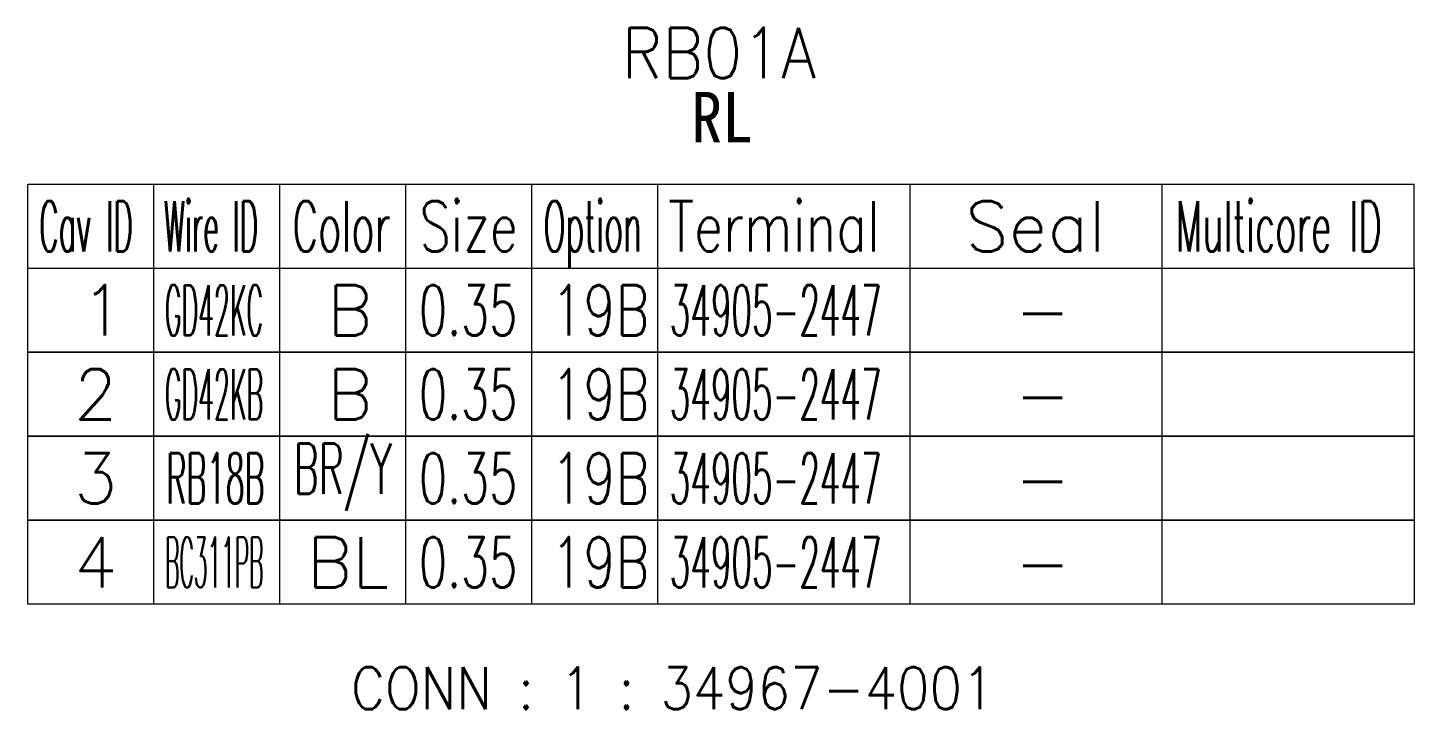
# Model space of a CAD drawing. Header units: inches. Extents: x 47316 to 59086, y 3141 to 11743.
# Drawn here: x 51591.7 to 51674.2, y 3441.8 to 3482.4 of the extents above; entities that cross this region are included whole.
import ezdxf

# ---------------------------------------------------------------- set-up
doc = ezdxf.new("R2010")
doc.units = ezdxf.units.IN
doc.header["$MEASUREMENT"] = 0
doc.styles.get("Standard").update_dxf_attribs({"font": ''})
doc.styles.get('Standard').set_extended_font_data('SimSun')

msp = doc.modelspace()

# ---------------------------------------------------------------- linework, layer by layer
at = {"color": 0, "linetype": 'Continuous', "lineweight": 15}
for p, q in [((51591.734, 3473.094), (51674.234, 3473.094)), ((51591.734, 3468.094), (51591.734, 3473.094)), ((51591.734, 3468.094), (51674.234, 3468.094))]:
    msp.add_line(p, q, dxfattribs=at)
at = {"color": 7, "linetype": 'Continuous', "lineweight": 15}
for p, q in [((51599.234, 3468.094), (51599.234, 3473.094)), ((51606.734, 3468.094), (51606.734, 3473.094)), ((51614.234, 3468.094), (51614.234, 3473.094)), ((51621.734, 3468.094), (51621.734, 3473.094)), ((51629.234, 3468.094), (51629.234, 3473.094)), ((51644.234, 3468.094), (51644.234, 3473.094)), ((51659.234, 3468.094), (51659.234, 3473.094)), ((51674.234, 3468.094), (51674.234, 3473.094))]:
    msp.add_line(p, q, dxfattribs=at)
at = {"color": 102, "linetype": 'Continuous', "lineweight": 15}
for p, q in [((51599.234, 3463.094), (51599.234, 3468.094)), ((51606.734, 3463.094), (51606.734, 3468.094)), ((51614.234, 3463.094), (51614.234, 3468.094)), ((51621.734, 3463.094), (51621.734, 3468.094)), ((51629.234, 3463.094), (51629.234, 3468.094)), ((51644.234, 3463.094), (51644.234, 3468.094)), ((51659.234, 3463.094), (51659.234, 3468.094)), ((51599.234, 3458.094), (51599.234, 3463.094)), ((51606.734, 3458.094), (51606.734, 3463.094)), ((51614.234, 3458.094), (51614.234, 3463.094)), ((51621.734, 3458.094), (51621.734, 3463.094)), ((51629.234, 3458.094), (51629.234, 3463.094)), ((51644.234, 3458.094), (51644.234, 3463.094)), ((51659.234, 3458.094), (51659.234, 3463.094)), ((51599.234, 3453.094), (51599.234, 3458.094)), ((51606.734, 3453.094), (51606.734, 3458.094)), ((51614.234, 3453.094), (51614.234, 3458.094)), ((51621.734, 3453.094), (51621.734, 3458.094)), ((51629.234, 3453.094), (51629.234, 3458.094)), ((51644.234, 3453.094), (51644.234, 3458.094)), ((51659.234, 3453.094), (51659.234, 3458.094)), ((51599.234, 3448.094), (51599.234, 3453.094)), ((51606.734, 3448.094), (51606.734, 3453.094)), ((51614.234, 3448.094), (51614.234, 3453.094)), ((51621.734, 3448.094), (51621.734, 3453.094)), ((51629.234, 3448.094), (51629.234, 3453.094)), ((51644.234, 3448.094), (51644.234, 3453.094)), ((51659.234, 3448.094), (51659.234, 3453.094))]:
    msp.add_line(p, q, dxfattribs=at)
at = {"color": 0, "linetype": 'Continuous', "lineweight": 15}
for points in [[(51591.734, 3463.094), (51591.734, 3468.094), (51674.234, 3468.094), (51674.234, 3463.094)], [(51591.734, 3458.094), (51591.734, 3463.094), (51674.234, 3463.094), (51674.234, 3458.094)], [(51591.734, 3453.094), (51591.734, 3458.094), (51674.234, 3458.094), (51674.234, 3453.094)], [(51591.734, 3448.094), (51591.734, 3453.094), (51674.234, 3453.094), (51674.234, 3448.094)]]:
    msp.add_lwpolyline(points, close=True, dxfattribs=at)

# ---------------------------------------------------------------- texts
at = {"color": 6, "linetype": 'Continuous', "lineweight": 20, "char_height": 3, "attachment_point": 1}
for s, insert, width in [('\\Fromans.shx;\\W0.9000000000;\\T1.0000000000;\\o\\lRB01A', (51627.07, 3482.411), 12.85714), ('\\f黑体|b0|i0|c1|p0;\\W0.9000000000;\\T1.0000000000;\\o\\lRL', (51631.21, 3478.594), 3.88315)]:
    msp.add_mtext(s, dxfattribs=dict(at, insert=insert, width=width))
at = {"color": 7, "linetype": 'Continuous', "lineweight": 15, "char_height": 3, "attachment_point": 1}
for s, insert, width in [('\\Fromans.shx;\\W0.4292452830;\\T1.0000000000;\\o\\lCav ID', (51592.418, 3472.094), 6.5), ('\\Fromans.shx;\\W0.4026548673;\\T1.0000000000;\\o\\lWire ID', (51599.849, 3472.094), 6.5), ('\\Fromans.shx;\\W0.5687500000;\\T1.0000000000;\\o\\lColor', (51607.478, 3472.094), 6.5), ('\\Fromans.shx;\\W0.7222222222;\\T1.0000000000;\\o\\lSize', (51615.044, 3472.094), 6.5), ('\\Fromans.shx;\\W0.4595959596;\\T1.0000000000;\\o\\lOption', (51622.431, 3472.094), 6.5), ('\\Fromans.shx;\\W0.7480916031;\\T1.0000000000;\\o\\lTerminal', (51629.841, 3472.094), 14), ('\\Fromans.shx;\\W1.0000000000;\\T1.0000000000;\\o\\lSeal', (51647.52, 3472.094), 9.28571), ('\\Fromans.shx;\\W0.5185185185;\\T1.0000000000;\\o\\lMulticore ID', (51660.031, 3472.094), 14), ('\\Fromans.shx;\\W1.0000000000;\\T1.0000000000;\\o\\l1', (51594.913, 3467.094), 2.85714), ('\\Fromans.shx;\\W1.0000000000;\\T1.0000000000;\\o\\l2', (51594.484, 3462.094), 2.85714), ('\\Fromans.shx;\\W1.0000000000;\\T1.0000000000;\\o\\l3', (51594.484, 3457.094), 2.85714), ('\\Fromans.shx;\\W1.0000000000;\\T1.0000000000;\\o\\l4', (51594.484, 3452.094), 2.85714)]:
    msp.add_mtext(s, dxfattribs=dict(at, insert=insert, width=width))
at = {"color": 21, "linetype": 'Continuous', "lineweight": 15, "char_height": 3, "attachment_point": 1}
for s, insert, width in [('\\Fromans.shx;\\W0.3669354839;\\T1.0000000000;\\o\\lGD42KC', (51599.891, 3467.094), 6.5), ('\\Fromans.shx;\\W0.6500000000;\\T1.0000000000;\\o\\l0.35', (51615.013, 3467.094), 6.5), ('\\Fromans.shx;\\W0.4757281553;\\T1.0000000000;\\o\\l34905-2447', (51629.938, 3467.094), 14), ('\\Fromans.shx;\\W0.3669354839;\\T1.0000000000;\\o\\lGD42KB', (51599.891, 3462.094), 6.5), ('\\Fromans.shx;\\W0.6500000000;\\T1.0000000000;\\o\\l0.35', (51615.013, 3462.094), 6.5), ('\\Fromans.shx;\\W0.4757281553;\\T1.0000000000;\\o\\l34905-2447', (51629.938, 3462.094), 14), ('\\Fromans.shx;\\W0.4417475728;\\T1.0000000000;\\o\\lRB18B', (51599.987, 3457.094), 6.5), ('\\Fromans.shx;\\W0.6500000000;\\T1.0000000000;\\o\\l0.35', (51615.013, 3457.094), 6.5), ('\\Fromans.shx;\\W0.4757281553;\\T1.0000000000;\\o\\l34905-2447', (51629.938, 3457.094), 14), ('\\Fromans.shx;\\W0.3159722222;\\T1.0000000000;\\o\\lBC311PB', (51599.915, 3452.094), 6.5), ('\\Fromans.shx;\\W0.6500000000;\\T1.0000000000;\\o\\l0.35', (51615.013, 3452.094), 6.5), ('\\Fromans.shx;\\W0.4757281553;\\T1.0000000000;\\o\\l34905-2447', (51629.938, 3452.094), 14)]:
    msp.add_mtext(s, dxfattribs=dict(at, insert=insert, width=width))
at = {"color": 140, "linetype": 'Continuous', "lineweight": 15, "char_height": 3, "attachment_point": 1}
for s, insert, width in [('\\Fromans.shx;\\W1.0000000000;\\T1.0000000000;\\o\\lB', (51609.556, 3467.094), 3), ('\\Fromans.shx;\\W0.7459016393;\\T1.0000000000;\\o\\l19B', (51622.874, 3467.094), 6.5), ('\\Fromans.shx;\\W1.0000000000;\\T1.0000000000;\\o\\l-', (51650.449, 3467.094), 3.71429), ('\\Fromans.shx;\\W1.0000000000;\\T1.0000000000;\\o\\lB', (51609.556, 3462.094), 3), ('\\Fromans.shx;\\W0.7459016393;\\T1.0000000000;\\o\\l19B', (51622.874, 3462.094), 6.5), ('\\Fromans.shx;\\W1.0000000000;\\T1.0000000000;\\o\\l-', (51650.449, 3462.094), 3.71429), ('\\Fromans.shx;\\W0.5548780488;\\T1.0000000000;\\o\\lBR/Y', (51607.551, 3457.665), 6.5), ('\\Fromans.shx;\\W0.7459016393;\\T1.0000000000;\\o\\l19B', (51622.874, 3457.094), 6.5), ('\\Fromans.shx;\\W1.0000000000;\\T1.0000000000;\\o\\l-', (51650.449, 3457.094), 3.71429), ('\\Fromans.shx;\\W1.0000000000;\\T1.0000000000;\\o\\lBL', (51608.341, 3452.094), 5.42857), ('\\Fromans.shx;\\W0.7459016393;\\T1.0000000000;\\o\\l19B', (51622.874, 3452.094), 6.5), ('\\Fromans.shx;\\W1.0000000000;\\T1.0000000000;\\o\\l-', (51650.449, 3452.094), 3.71429)]:
    msp.add_mtext(s, dxfattribs=dict(at, insert=insert, width=width))
at = {"color": 42, "linetype": 'Continuous', "lineweight": 15, "insert": (51610.966, 3444.344), "char_height": 2.5, "width": 44.67857, "attachment_point": 1}
msp.add_mtext('\\Fromans.shx;\\W0.9000000000;\\T1.0000000000;\\o\\lCONN : 1 : 34967-4001', dxfattribs=at)

doc.saveas('drawing.dxf')
